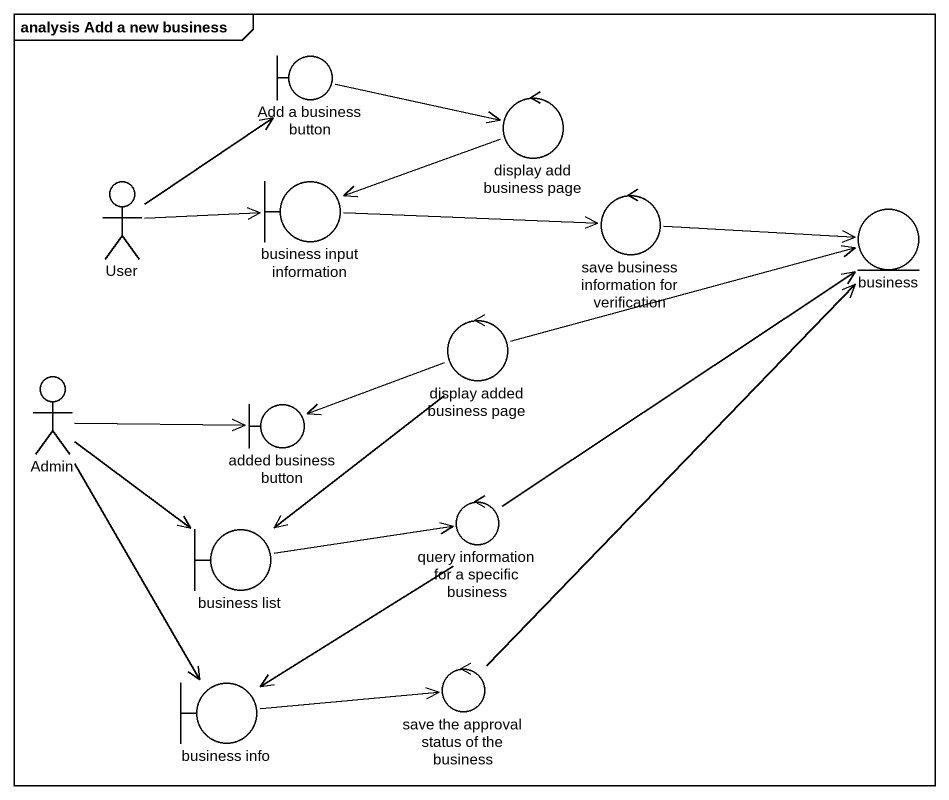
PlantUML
@startuml
mainframe analysis Add a new business
boundary "Add a business button" as Add_a_business_button
control "display add business page" as display_add_business_page
actor User
boundary "business input information" as business_input_information
control "save business information for verification" as save_business_information
entity business
control "display added business page" as display_added_business_page
actor Admin
boundary "added business button" as added_business_button
boundary "business list" as business_list
control "query information for a specific business" as query_information_for_a
control "save the approval status of the business" as save_the_approval_status_of
boundary "business info" as business_info
Add_a_business_button -right-> display_add_business_page
display_add_business_page -left-> business_input_information
User -up-> Add_a_business_button
User -right-> business_input_information
business_input_information -right-> save_business_information
save_business_information -right-> business
display_added_business_page -right-> business
display_added_business_page -left-> added_business_button
display_added_business_page --> business_list
Admin -right-> added_business_button
Admin --> business_list
Admin --> business_info
business_list -right-> query_information_for_a
query_information_for_a -up-> business
query_information_for_a --> business_info
save_the_approval_status_of -up-> business
business_info -right-> save_the_approval_status_of
@enduml
